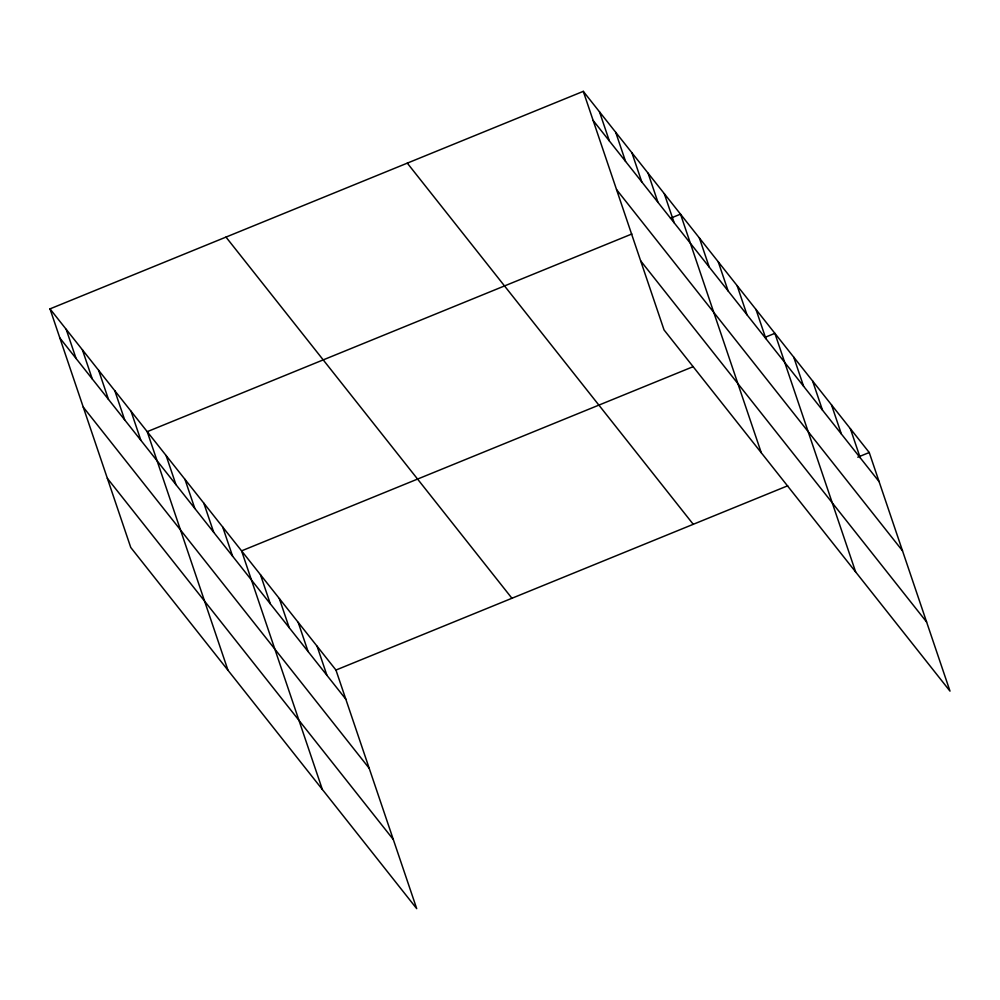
<?xml version="1.0" encoding="UTF-8"?>
<svg xmlns="http://www.w3.org/2000/svg" width="1000" height="1000" viewBox="0 0 1000 1000"><rect width="100%" height="100%" fill="white"/><g stroke="black" fill="none" stroke-linecap="round" stroke-linejoin="round"><path stroke-width="1.5" d="M50 308.875L335.95 670.05L416.712 908.65L130.762 547.487L50 308.875L583.288 91.35L869.237 452.512L950 691.125L664.05 329.95L583.288 91.35M631.862 233.988L147.225 431.675L227.987 670.288M670.5 218.225L680.512 214.15L761.275 452.75M693.312 366.6L241.588 550.862L322.35 789.463M764.862 337.413L774.875 333.325L855.638 571.938M335.95 670.05L787.688 485.788M857.788 457.188L869.237 452.512M593.15 120.475L879.1 481.637M616.55 189.6L902.487 550.775M640.65 260.825L926.6 621.987M407.3 163.137L693.25 524.3M225.987 237.087L511.938 598.263M59.862 338L345.812 699.175M83.263 407.137L369.2 768.3M107.362 478.35L393.312 839.525M850.362 428.675L860.225 457.8M831.488 404.837L841.35 433.963M812.613 381L822.475 410.125M793.75 357.163L803.6 386.287M756 309.488L765.863 338.612M737.125 285.65L746.988 314.775M718.25 261.812L728.112 290.938M699.388 237.975L709.237 267.113M664.3 193.675L674.163 222.8M648.1 173.212L657.962 202.338M631.9 152.75L641.762 181.875M615.7 132.275L625.55 161.4M599.487 111.812L609.35 140.938M317.075 646.213L326.938 675.337M298.2 622.375L308.062 651.5M279.325 598.538L289.188 627.663M260.462 574.7L270.312 603.825M222.712 527.025L232.575 556.15M203.837 503.188L213.7 532.312M184.963 479.35L194.825 508.475M166.1 455.513L175.95 484.637M131.025 411.213L140.875 440.337M114.812 390.737L124.675 419.862M98.612 370.275L108.475 399.4M82.413 349.812L92.263 378.938M66.2 329.338L76.062 358.475"/></g></svg>
